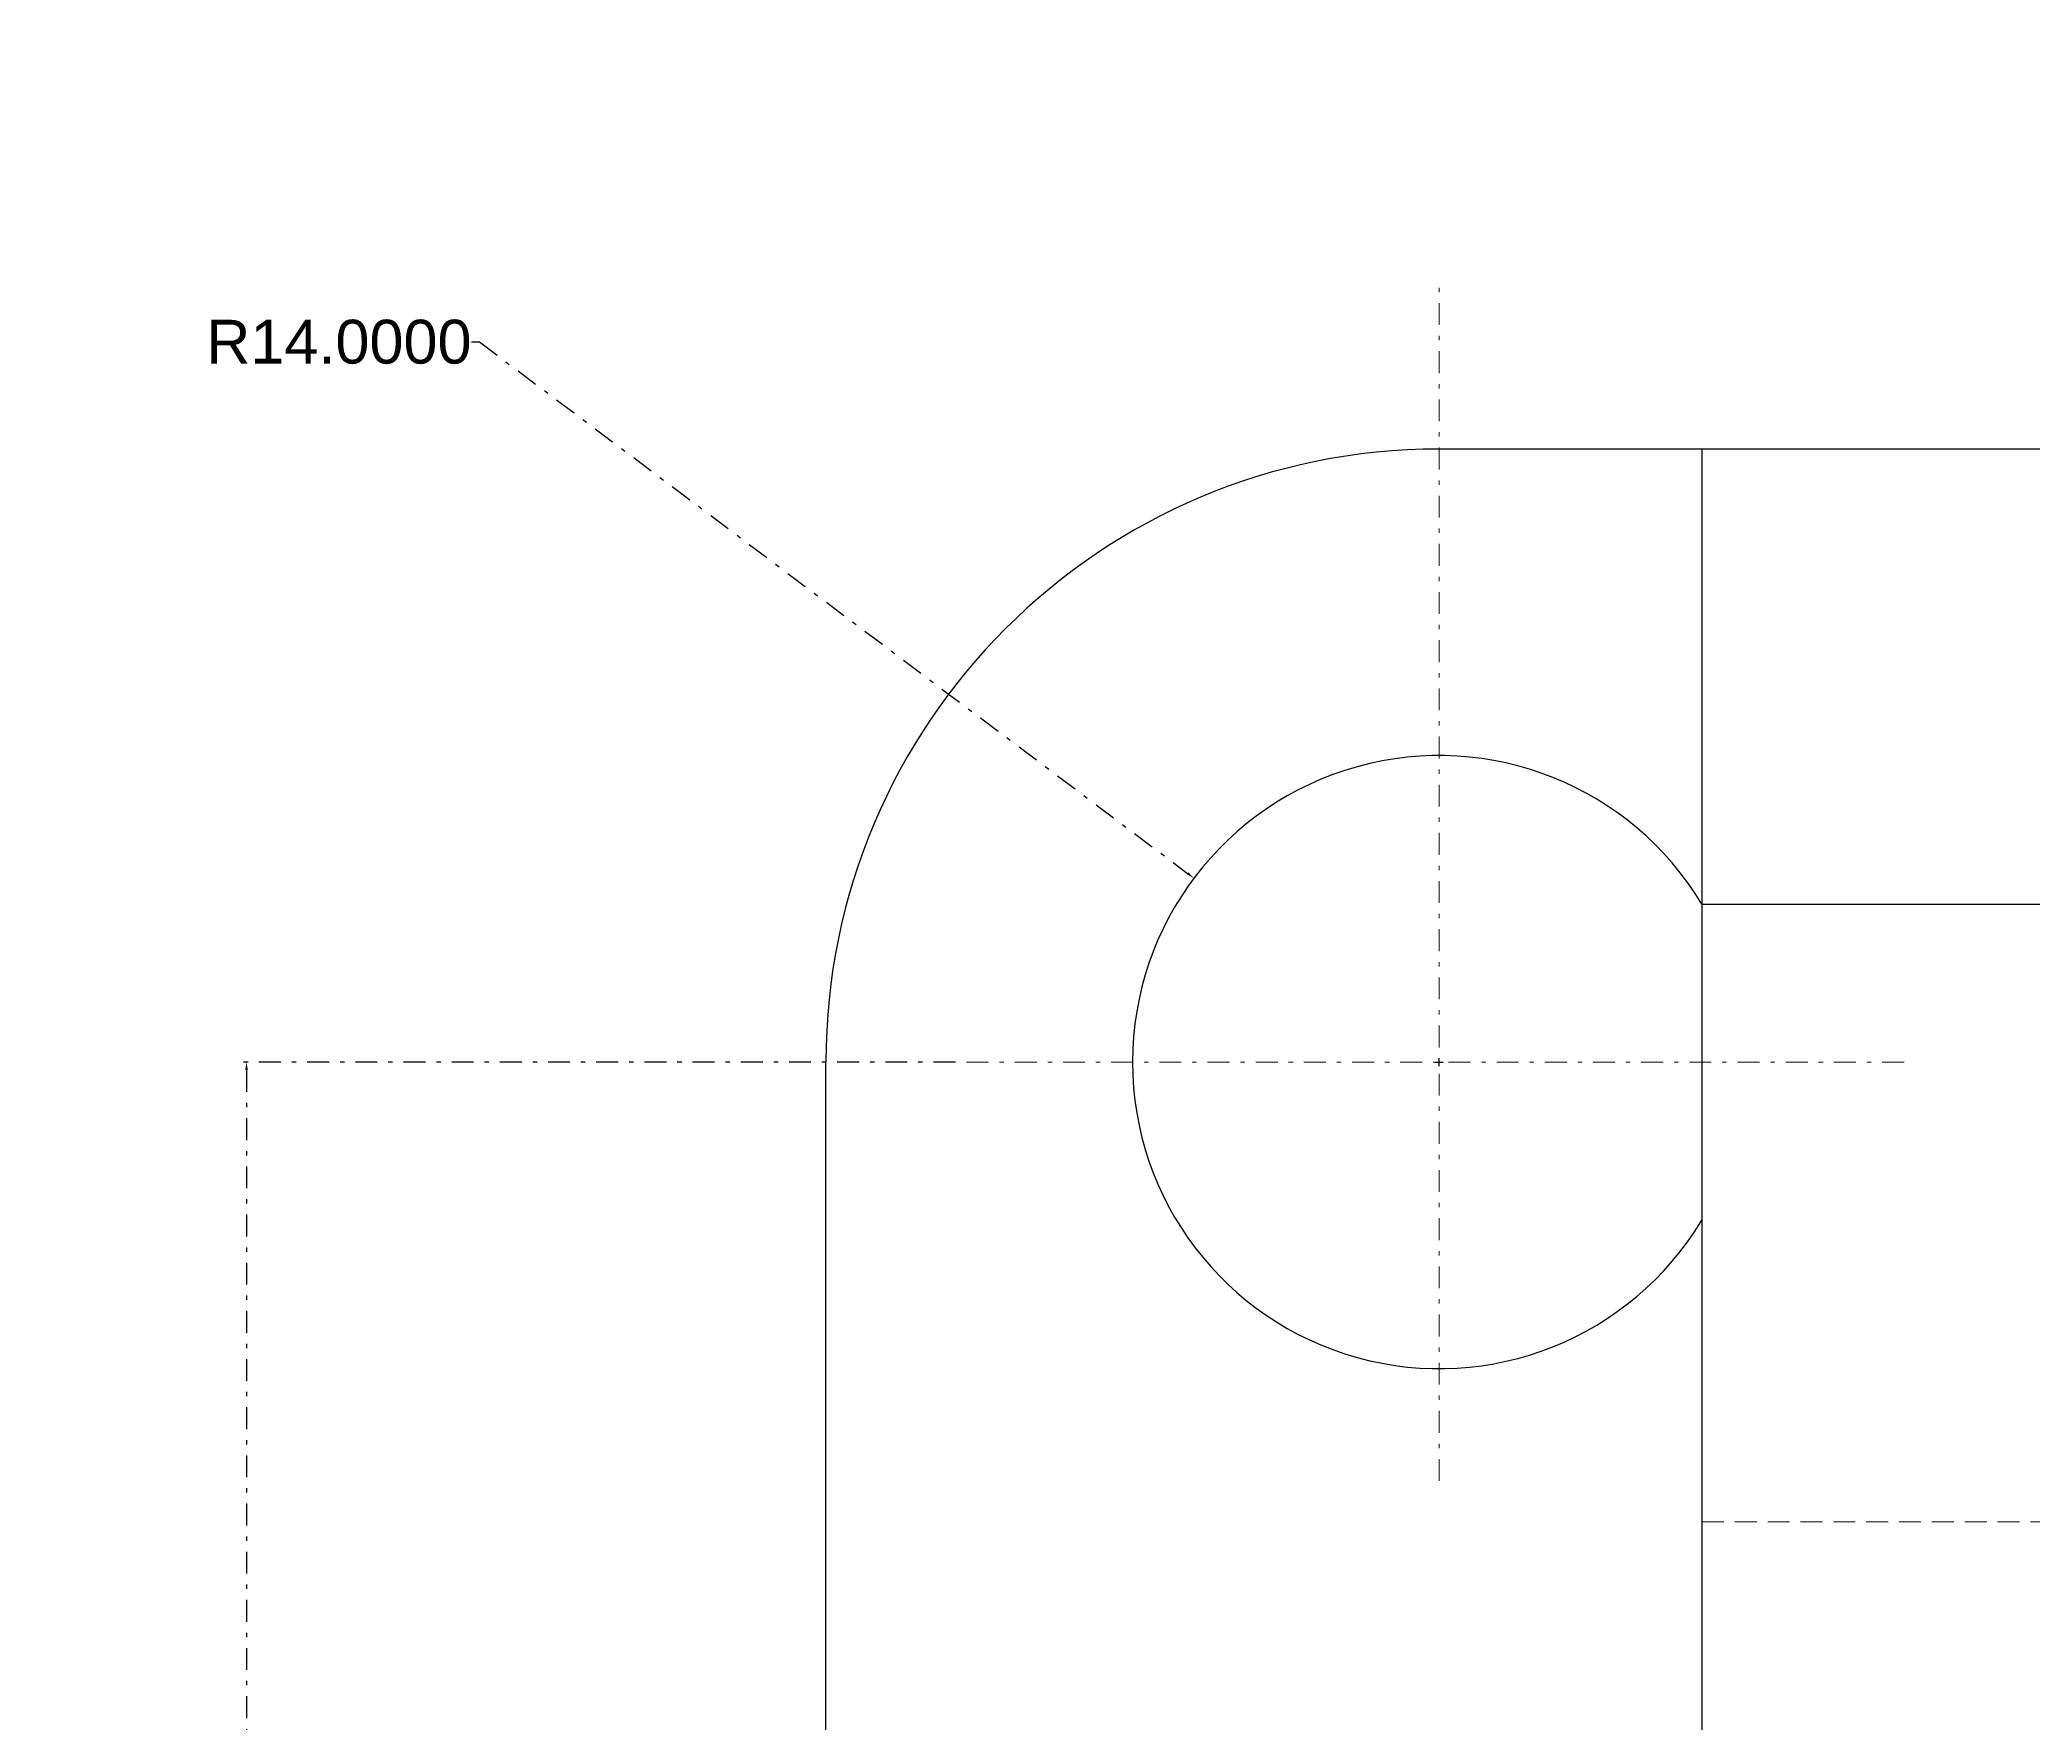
# Model space of a CAD drawing. Header units: inches. Extents: x -20 to 430, y -10 to 307.
# Drawn here: x 67.06 to 112.54, y 92.93 to 131.35 of the extents above; entities that cross this region are included whole.
import ezdxf

# ---------------------------------------------------------------- set-up
doc = ezdxf.new("R2010")
doc.units = ezdxf.units.IN
doc.header["$MEASUREMENT"] = 0
doc.linetypes.add('DASHDOT', pattern=[1, 0.5, -0.25, 0, -0.25])
doc.linetypes.add('DASHED', pattern=[0.75, 0.5, -0.25])
for name, color, linetype, lineweight in [('AXE', 90, 'DASHDOT', 15), ('GROASE', 7, 'Continuous', 30), ('SUBTIRI', 7, 'DASHED', 20)]:
    doc.layers.add(name, color=color, linetype=linetype, lineweight=lineweight)
doc.styles.get("Standard").update_dxf_attribs({"font": 'arial.ttf'})
doc.dimstyles.get("Standard").update_dxf_attribs({"dimtxt": 0.18, "dimasz": 0.18, "dimexe": 0.18, "dimexo": 0.0625, "dimgap": 0.09, "dimtad": 0, "dimtih": 1, "dimtoh": 1, "dimdec": 4, "dimzin": 0, "dimdsep": 46, "dimtxsty": 'Standard', "dimcen": 0.09, "dimadec": 0, "dimazin": 0, "dimtfac": 1, "dimtdec": 4, "dimtofl": 0, "dimtmove": 0, "dimatfit": 3, "dimfxl": 1, "dimtolj": 1, "dimtzin": 0, "dimarcsym": 0})

# ---------------------------------------------------------------- blocks, each defined once
blk = doc.blocks.new('*D6')
at = {"layer": 'AXE', "color": 0, "lineweight": -2, "transparency": 16777216}
blk.add_line((130.063, 207), (142.287, 207), dxfattribs=at)
at = {"layer": 'Defpoints', "color": 0, "transparency": 16777216}
for p in [(130, 207), (142.287, 207), (0, 0)]:
    blk.add_point(p, dxfattribs=at)
at = {"layer": 'AXE', "color": 0, "transparency": 16777216, "insert": (144.792, 207), "char_height": 0.18, "attachment_point": 5}
blk.add_mtext('\\A1;{\\H5.55556x;10.0000}', dxfattribs=at)
blk = doc.blocks.new('*D11')
at = {"layer": 'AXE', "color": 0, "lineweight": -2, "transparency": 16777216}
for p, q in [((87.958, 108), (71.594, 108)), ((71.774, 107.82), (71.774, 83.6)), ((71.774, 58.18), (71.774, 82.399)), ((88.493, 58), (71.594, 58))]:
    blk.add_line(p, q, dxfattribs=at)
at = {"layer": 'AXE', "color": 0, "transparency": 16777216}
for points in [[(71.744, 107.82), (71.804, 107.82), (71.774, 108)], [(71.744, 58.18), (71.804, 58.18), (71.774, 58)]]:
    blk.add_solid(points, dxfattribs=at)
at = {"layer": 'Defpoints', "color": 0, "transparency": 16777216}
for p in [(88.021, 108), (71.774, 58), (88.555, 58)]:
    blk.add_point(p, dxfattribs=at)
at = {"layer": 'AXE', "color": 0, "transparency": 16777216, "insert": (71.774, 83), "char_height": 0.18, "attachment_point": 5}
blk.add_mtext('\\A1;{\\H5.55556x;50.0000}', dxfattribs=at)
blk = doc.blocks.new('*D12')
at = {"layer": 'AXE', "color": 0, "lineweight": -2, "transparency": 16777216}
for p, q in [((76.913, 124.445), (77.093, 124.445)), ((77.093, 124.445), (93.258, 112.31)), ((98.91, 108), (99.09, 108)), ((99, 107.91), (99, 108.09))]:
    blk.add_line(p, q, dxfattribs=at)
at = {"layer": 'AXE', "color": 0, "transparency": 16777216}
blk.add_solid([(93.276, 112.334), (93.24, 112.286), (93.402, 112.202)], dxfattribs=at)
at = {"layer": 'Defpoints', "color": 0, "transparency": 16777216}
for p in [(93.402, 112.202), (99, 108)]:
    blk.add_point(p, dxfattribs=at)
at = {"layer": 'AXE', "color": 0, "transparency": 16777216, "insert": (73.882, 124.445), "char_height": 0.18, "attachment_point": 5}
blk.add_mtext('\\A1;{\\H5.55556x;R14.0000}', dxfattribs=at)
blk = doc.blocks.new('*D17')
at = {"layer": 'AXE', "color": 0, "lineweight": -2, "transparency": 16777216}
blk.add_line((260.063, 208.177), (268.153, 208.177), dxfattribs=at)
at = {"layer": 'Defpoints', "color": 0, "transparency": 16777216}
for p in [(260, 208.177), (268.153, 208.177), (0, 0)]:
    blk.add_point(p, dxfattribs=at)
at = {"layer": 'AXE', "color": 0, "transparency": 16777216, "insert": (270.659, 208.177), "char_height": 0.18, "attachment_point": 5}
blk.add_mtext('\\A1;{\\H5.55556x;10.0000}', dxfattribs=at)

msp = doc.modelspace()

# ---------------------------------------------------------------- linework, layer by layer
at = {"layer": 'AXE'}
for p, q in [((99.00007, 98.43468), (99.00007, 125.82453)), ((109.61367, 107.99987), (88.02077, 107.99987))]:
    msp.add_line(p, q, dxfattribs=at)
at = {"layer": 'GROASE'}
for p, q in [((140.00007, 121.99987), (99.00007, 121.99987)), ((105.00007, 121.99987), (105.00007, 54.39431)), ((105.00007, 111.60542), (140.00007, 111.60542)), ((85.00007, 57.99987), (85.00007, 107.99987))]:
    msp.add_line(p, q, dxfattribs=at)
for radius, start, end in [(14, 90, 180), (7, 31.002719, 328.997281)]:
    msp.add_arc((99.00007, 107.99987), radius, start, end, dxfattribs=at)
at = {"layer": 'SUBTIRI'}
msp.add_line((140.00007, 97.49987), (105.00007, 97.49987), dxfattribs=at)

# ---------------------------------------------------------------- dimensions: what is measured, and where the dimension line sits
at = {"layer": 'AXE'}
for feature_location, offset, picture, middle in [((260.00007, 208.1768), (8.15335, 0), '*D17', (270.65884, 208.1768)), ((130.00007, 206.99987), (12.28686, 0), '*D6', (144.79235, 206.99987))]:
    dim = msp.add_ordinate_dim(feature_location=feature_location, offset=offset, dtype=0, origin=(0, 0), text='{\\H5.55556x;10.0000}', dimstyle='Standard', dxfattribs=at)
    dim.commit()
    dim.dimension.update_dxf_attribs({"geometry": picture, "text_midpoint": middle})
dim = msp.add_radius_dim(center=(99.00007, 107.99987), mpoint=(93.40186, 112.20225), text='{\\H5.55556x;R14.0000}', dimstyle='Standard', dxfattribs=at)
dim.commit()
dim.dimension.update_dxf_attribs({"geometry": '*D12', "text_midpoint": (73.88209, 124.44466), "dimtype": 164})
dim = msp.add_linear_dim(base=(71.774, 57.99987), p1=(88.02077, 107.99987), p2=(88.55511, 57.99987), angle=90, text='{\\H5.55556x;<>}', dimstyle='Standard', dxfattribs=at)
dim.commit()
dim.dimension.update_dxf_attribs({"geometry": '*D11', "text_midpoint": (71.774, 82.99987)})

doc.saveas('drawing.dxf')
